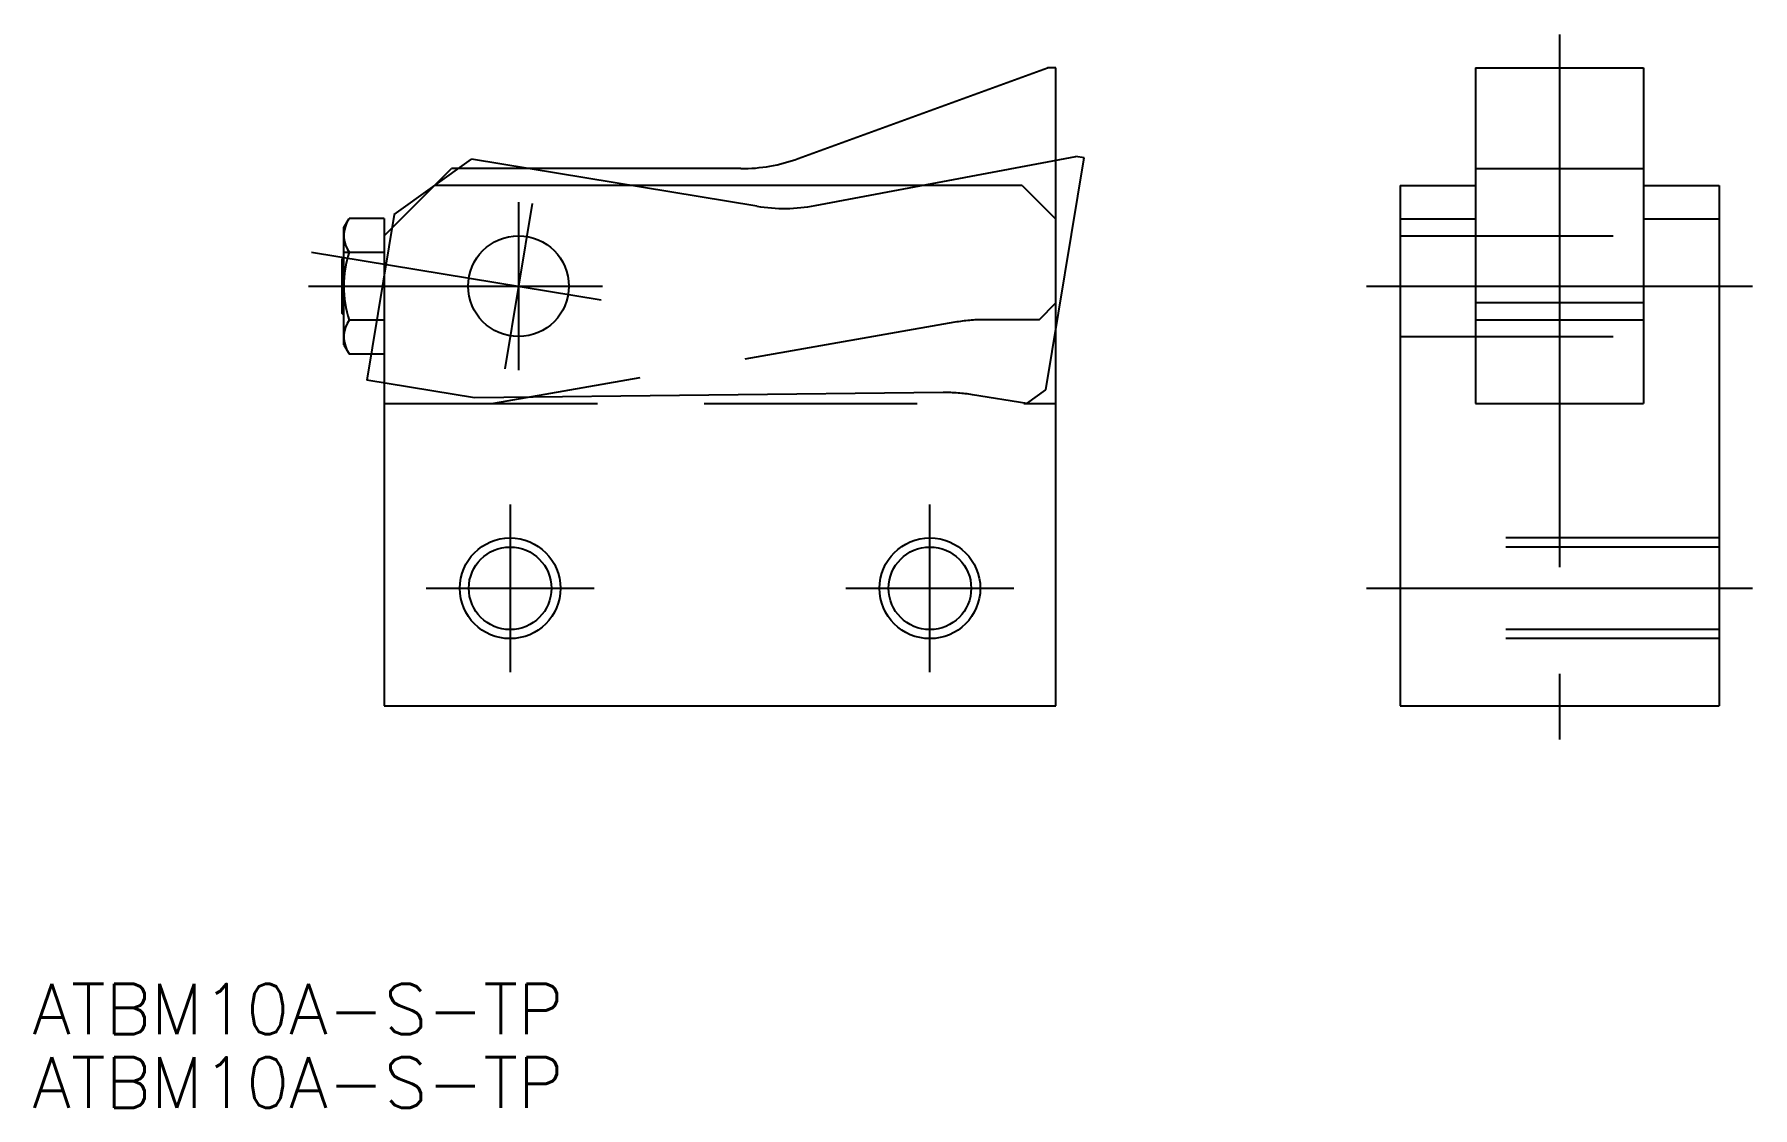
# Model space of a CAD drawing. Extents: x -29 to 74, y -49 to 15.
import ezdxf

# ---------------------------------------------------------------- set-up
doc = ezdxf.new("R2010")
doc.units = 0
for name, pattern in [('CENTER', [50.8, 31.75, -6.35, 6.35, -6.35]), ('DASHED', [19.05, 12.7, -6.35]), ('PHANTOM', [63.5, 31.75, -6.35, 6.35, -6.35, 6.35, -6.35])]:
    doc.linetypes.add(name, pattern=pattern)
doc.layers.get('0').update_dxf_attribs({"linetype": 'CONTINUOUS'})
doc.layers.add('CENTER', color=1, linetype='CENTER')
doc.styles.get("Standard").update_dxf_attribs({"font": 'txt.shx', "height": 3, "bigfont": 'bigfont.shx'})

# ---------------------------------------------------------------- blocks, each defined once
blk = doc.blocks.new('*U4')
at = {"color": 7, "linetype": 'CONTINUOUS'}
blk.add_text('ATBM10A-S-TP', height=3, dxfattribs=at).set_placement((-28.96, -44.57))
blk = doc.blocks.new('*U5')
at = {"color": 7, "linetype": 'CONTINUOUS'}
blk.add_text('ATBM10A-S-TP', height=3, dxfattribs=at).set_placement((-28.96, -48.94))

msp = doc.modelspace()

# ---------------------------------------------------------------- linework, layer by layer
at = {"color": 7, "linetype": 'CONTINUOUS'}
for p, q in [((16.66, 7.6), (31.5, 13)), ((32, 13), (31.5, 13)), ((32, -25), (32, 13)), ((57, 13), (67, 13)), ((57, 13), (57, -7)), ((67, 13), (67, -7)), ((-8, 3), (-4, 7)), ((13.24, 7), (-4, 7)), ((57, 7), (67, 7)), ((30, 6), (-5, 6)), ((30, 6), (32, 4)), ((52.5, 6), (52.5, -25)), ((52.5, 6), (57, 6)), ((67, 6), (71.5, 6)), ((71.5, 6), (71.5, -25)), ((-10.4, 3.5), (-10.09, 4.04)), ((-10.4, -3.5), (-10.4, 3.5)), ((-8, 4.04), (-10.09, 4.04)), ((-8, 4.04), (-8, -25)), ((57, 4), (52.5, 4)), ((71.5, 4), (67, 4)), ((-10.5, 1.62), (-10.4, 1.72)), ((-10.5, -1.62), (-10.5, 1.62)), ((-10.4, 2.02), (-8, 2.02)), ((67, -1), (57, -1)), ((-10.4, -1.72), (-10.5, -1.62)), ((-8, -2.02), (-10.09, -2.02)), ((57, -2), (67, -2)), ((-10.4, -3.5), (-10.09, -4.04)), ((-10.09, -4.04), (-8, -4.04)), ((57, -7), (67, -7)), ((-8, -25), (32, -25)), ((52.5, -25), (71.5, -25))]:
    msp.add_line(p, q, dxfattribs=at)
at = {"color": 3, "linetype": 'PHANTOM'}
for p, q in [((-7.41, 4.26), (-2.81, 7.56)), ((14.2, 4.76), (-2.81, 7.56)), ((17.67, 4.8), (33.19, 7.72)), ((31.41, -6.18), (33.68, 7.64)), ((33.68, 7.64), (33.19, 7.72)), ((-7.41, 4.26), (-9.03, -5.61)), ((0.81, 4.93), (-0.81, -4.93)), ((-12.33, 2.03), (4.93, -0.81)), ((-2.62, -6.66), (-9.03, -5.61)), ((25.3, -6.34), (-2.62, -6.66)), ((30.27, -7), (27.04, -6.47)), ((30.27, -7), (31.41, -6.18))]:
    msp.add_line(p, q, dxfattribs=at)
at = {"color": 3, "linetype": 'DASHED'}
for p, q in [((52.5, 3), (71.5, 3)), ((31, -2), (32, -1)), ((31, -2), (27.73, -2)), ((25.99, -2.15), (-1.5, -7)), ((52.5, -3), (71.5, -3)), ((-8, -7), (32, -7)), ((71.5, -15), (52.5, -15)), ((71.5, -15.54), (52.5, -15.54)), ((71.5, -20.46), (52.5, -20.46)), ((71.5, -21), (52.5, -21))]:
    msp.add_line(p, q, dxfattribs=at)
at = {"color": 3, "linetype": 'CONTINUOUS'}
for p, q in [((-10.5, 1.62), (-10.4, 1.62)), ((-10.5, -1.62), (-10.4, -1.62))]:
    msp.add_line(p, q, dxfattribs=at)
at = {"color": 7, "linetype": 'CONTINUOUS'}
for centre, radius in [((0, 0), 3), ((-0.5, -18), 2.46), ((24.5, -18), 2.46)]:
    msp.add_circle(centre, radius, dxfattribs=at)
at = {"color": 3, "linetype": 'CONTINUOUS'}
for centre in [(-0.5, -18), (24.5, -18)]:
    msp.add_circle(centre, 3, dxfattribs=at)
at = {"color": 7, "linetype": 'CONTINUOUS'}
for centre, radius, start, end in [((13.24, 17), 10, 270, 289.9831), ((-8.61, 3.03), 1.79, 154.3842, 214.3842), ((-3.71, 0), 6.69, 162.412, 197.588), ((-8.61, -3.03), 1.79, 145.6158, 205.6158)]:
    msp.add_arc(centre, radius, start, end, dxfattribs=at)
at = {"color": 3, "linetype": 'PHANTOM'}
for centre, start, end in [((15.82, 14.63), 260.6686, 280.6517), ((25.42, -16.34), 80.6686, 90.6686)]:
    msp.add_arc(centre, 10, start, end, dxfattribs=at)
at = {"color": 3, "linetype": 'DASHED'}
msp.add_arc((27.73, -12), 10, 90, 100, dxfattribs=at)
at = {"layer": 'CENTER', "color": 1, "linetype": 'CENTER'}
for p, q in [((62, 15), (62, -27)), ((0, 5), (0, -5)), ((50.5, 0), (73.5, 0)), ((-12.5, 0), (5, 0)), ((-0.5, -13), (-0.5, -23)), ((24.5, -23), (24.5, -13)), ((-5.5, -18), (4.5, -18)), ((19.5, -18), (29.5, -18)), ((50.5, -18), (73.5, -18))]:
    msp.add_line(p, q, dxfattribs=at)

# ---------------------------------------------------------------- block references
at = {"color": 7, "linetype": 'CONTINUOUS'}
for name in ['*U4', '*U5']:
    msp.add_blockref(name, (0, 0), dxfattribs=at)

doc.saveas('drawing.dxf')
